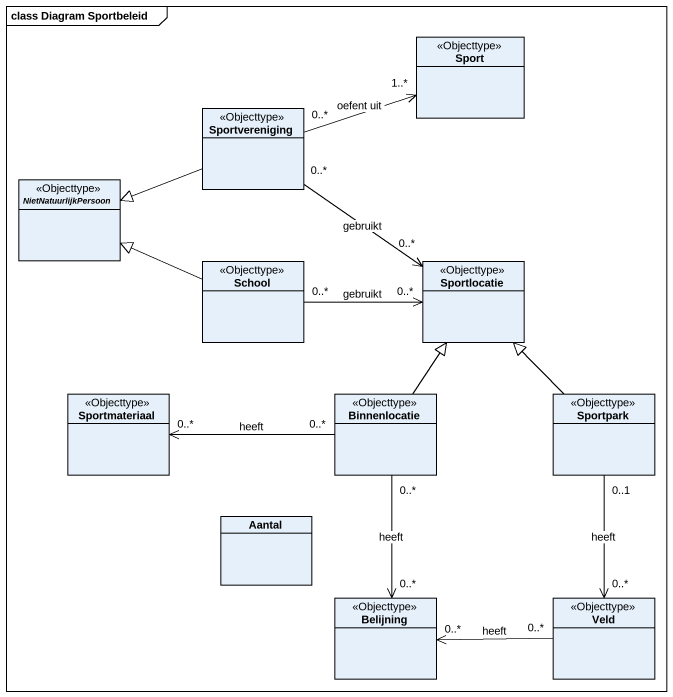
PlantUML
@startuml
mainframe class Diagram Sportbeleid
hide circle
hide empty members
class Sport <<Objecttype>>
class Sportvereniging <<Objecttype>>
abstract class NietNatuurlijkPersoon <<Objecttype>>
class School <<Objecttype>>
class Sportlocatie <<Objecttype>>
class Sportmateriaal <<Objecttype>>
class Binnenlocatie <<Objecttype>>
class Sportpark <<Objecttype>>
class Aantal
class Belijning <<Objecttype>>
class Veld <<Objecttype>>
Sportvereniging "0..*" -right-> "1..*" Sport : oefent uit
Sportvereniging -left-|> NietNatuurlijkPersoon
Sportvereniging "0..*" --> "0..*" Sportlocatie : gebruikt
School -left-|> NietNatuurlijkPersoon
School "0..*" -right-> "0..*" Sportlocatie : gebruikt
Binnenlocatie -up-|> Sportlocatie
Binnenlocatie "0..*" -left-> "0..*" Sportmateriaal : heeft
Binnenlocatie "0..*" --> "0..*" Belijning : heeft
Sportpark -up-|> Sportlocatie
Sportpark "0..1" --> "0..*" Veld : heeft
Veld "0..*" -left-> "0..*" Belijning : heeft
@enduml
